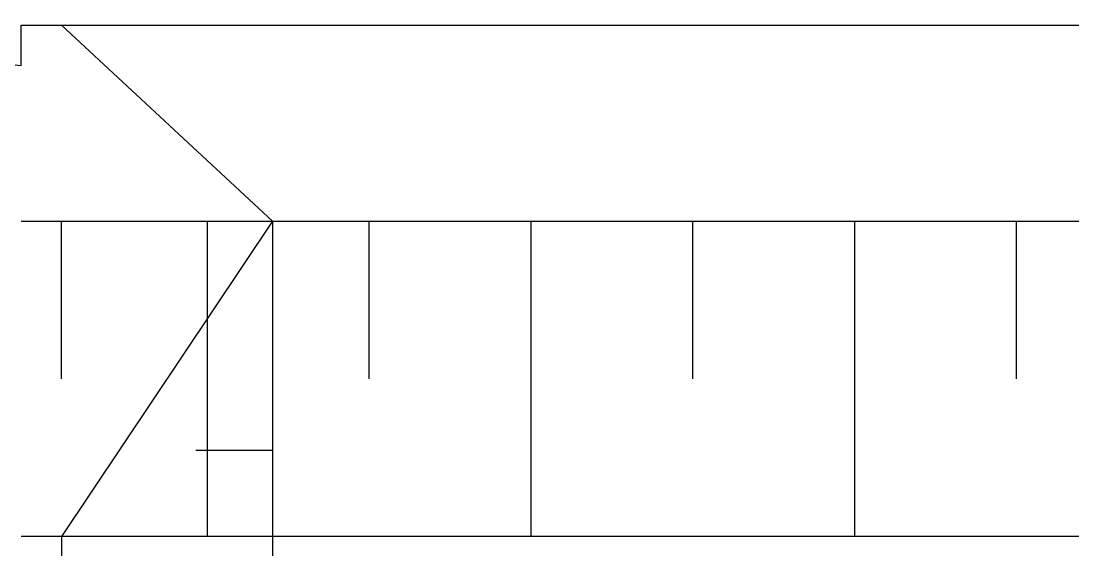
# Model space of a CAD drawing. Header units: millimetres. Extents: x -2078669 to -1085629, y -5987148 to 310365.
# Drawn here: x -1666514 to -1653515, y -4623544 to -4617003 of the extents above; entities that cross this region are included whole.
import ezdxf

# ---------------------------------------------------------------- set-up
doc = ezdxf.new("R2010")
doc.units = ezdxf.units.MM
doc.header["$LTSCALE"] = 500
doc.layers.add('D-BYP-STR2', color=6, linetype='Continuous', lineweight=25)
doc.layers.add('D-BYP-STRA', color=1, linetype='Continuous', lineweight=25)

msp = doc.modelspace()

# ---------------------------------------------------------------- linework, layer by layer
at = {"layer": 'D-BYP-STR2'}
for p, q in [((-1666514.5, -4617052.7, 0), (-1666014.5, -4617052.7, 0)), ((-1666514.5, -4617552.7), (-1666514.5, -4617052.7)), ((-1663406.3, -4619477.1, 0), (-1666014.5, -4617052.7)), ((-1666514.5, -4619477.1, 0), (-1663406.3, -4619477.1, 0)), ((-1666014.5, -4621427.1, 0), (-1666014.5, -4619477.1, 0)), ((-1663406.3, -4619477.1, 0), (-1666014.5, -4623377.1)), ((-1663406.3, -4619477.1, 0), (-1663406, -4623952.7)), ((-1663406.2, -4622314.9, 0), (-1664355.3, -4622315, 0)), ((-1666014.5, -4623377.1, 0), (-1666514.5, -4623377.1, 0)), ((-1666014.5, -4623377.1, 0), (-1666014.5, -4624528.4, 0))]:
    msp.add_line(p, q, dxfattribs=at)
msp.add_polyline3d([(-1686514.5, -4617552.7, 0), (-1676514.5, -4617218.7, 0), (-1671514.5, -4617002.7, 0), (-1666514.5, -4617552.7, 0)], dxfattribs=at)
at = {"layer": 'D-BYP-STRA'}
for p, q in [((-1666014.5, -4617052.7), (-1645714.5, -4617052.7, 0)), ((-1664214.5, -4619477.1, 0), (-1664214.5, -4623377.1, 0)), ((-1663406.3, -4619477.1, 0), (-1642914.5, -4619477.1, 0)), ((-1662214.5, -4619477.1, 0), (-1662214.5, -4621427.1, 0)), ((-1660214.5, -4619477.1, 0), (-1660214.5, -4623377.1, 0)), ((-1658214.5, -4619477.1, 0), (-1658214.5, -4621427.1, 0)), ((-1656214.5, -4619477.1, 0), (-1656214.5, -4623377.1, 0)), ((-1654214.5, -4619477.1, 0), (-1654214.5, -4621427.1, 0)), ((-1645714.5, -4623377.1, 0), (-1666014.5, -4623377.1, 0))]:
    msp.add_line(p, q, dxfattribs=at)

doc.saveas('drawing.dxf')
